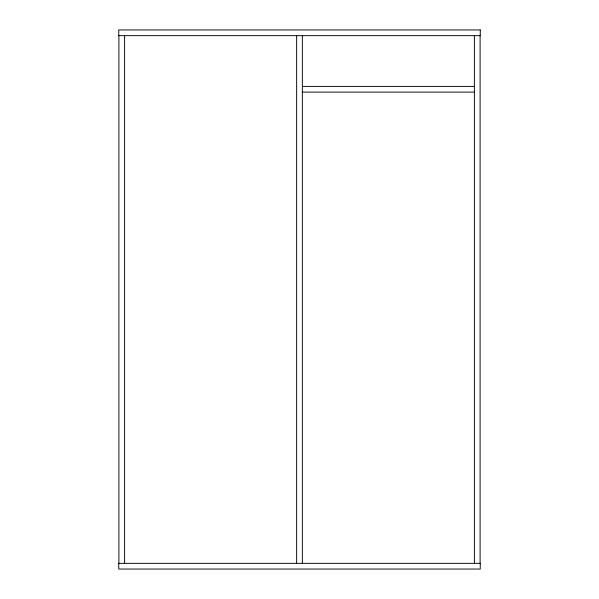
<?xml version="1.0" encoding="UTF-8"?>
<svg xmlns="http://www.w3.org/2000/svg" width="599" height="599" viewBox="0 0 599 599"><rect width="100%" height="100%" fill="white"/><g stroke="black" fill="none" stroke-linecap="round" stroke-linejoin="round"><path stroke-width="0.9" d="M302.353 86.398L474.393 86.398M302.353 92.104L474.393 92.104M480.099 35.655L480.099 563.345M474.393 35.655L474.393 563.345M302.353 35.655L302.353 563.345M296.647 35.655L296.647 563.345M124.607 35.655L124.607 563.345M118.902 35.655L118.902 563.345M480.256 29.95L118.744 29.95L118.744 35.655L480.256 35.655L480.256 29.95M480.256 563.345L118.744 563.345L118.744 569.05L480.256 569.05L480.256 563.345"/></g></svg>
